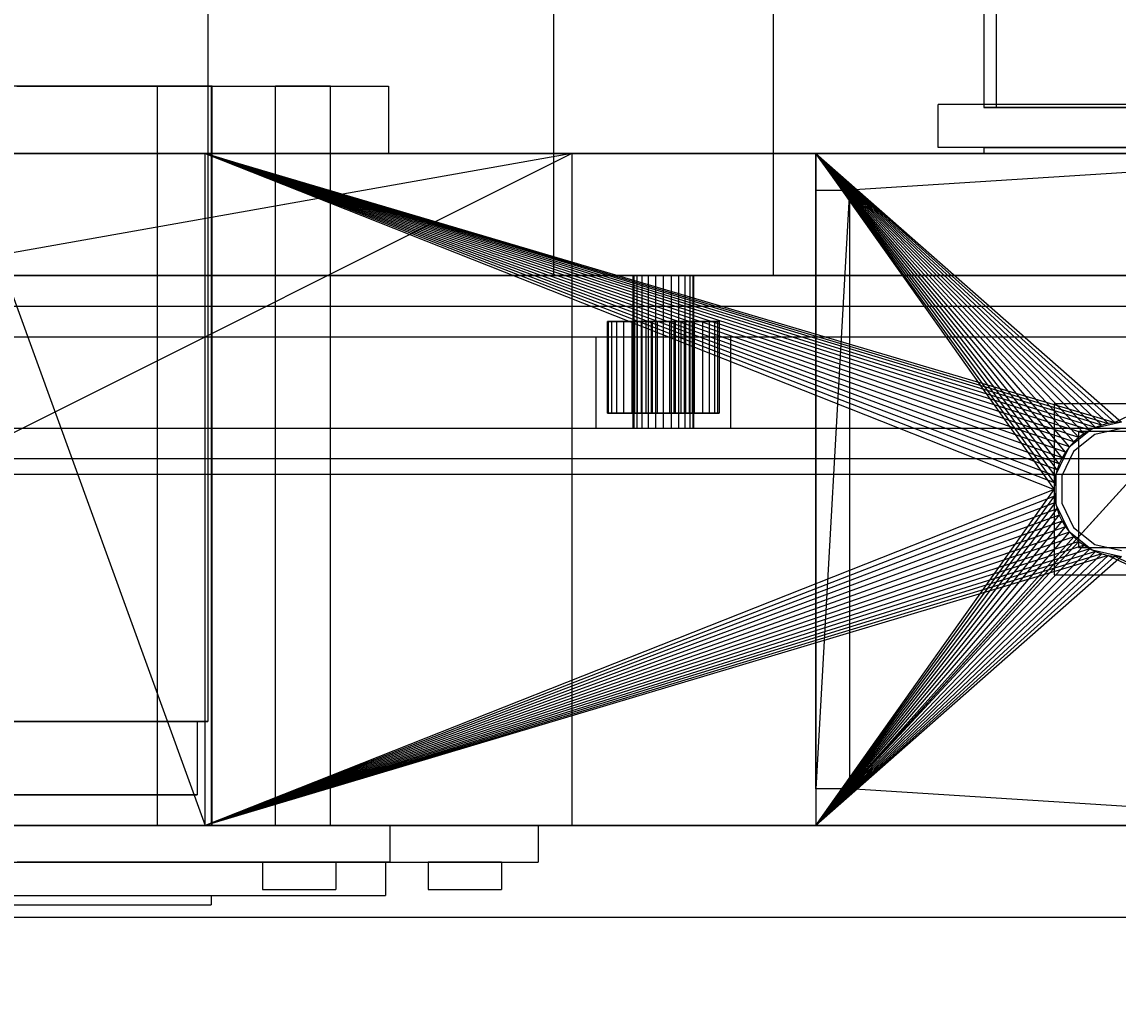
# Model space of a CAD drawing. Header units: millimetres. Extents: x -191664 to 191490, y -197311 to 10263.
# Drawn here: x 26168.2 to 26527.1, y -18488.5 to -18166.9 of the extents above; entities that cross this region are included whole.
import ezdxf

# ---------------------------------------------------------------- set-up
doc = ezdxf.new("R2010")
doc.units = ezdxf.units.MM
for name, color, linetype, lineweight in [('COTAS_INSTALACION_P', 30, 'Continuous', 0), ('COTAS_USUARIO', 1, 'Continuous', 0), ('superior_briquetadora', 7, 'Continuous', 0), ('superior_C05', 7, 'Continuous', 0)]:
    doc.layers.add(name, color=color, linetype=linetype, lineweight=lineweight)
doc.dimstyles.new('PLANTA_100', dxfattribs={"dimtxt": 250, "dimasz": 150, "dimexe": 150, "dimexo": 80, "dimgap": 100, "dimtad": 1, "dimtih": 1, "dimtoh": 1, "dimdec": 1, "dimdsep": 46, "dimcen": 0.09, "dimclrd": 1, "dimclre": 1, "dimclrt": 1, "dimadec": 0, "dimazin": 0, "dimtfac": 1, "dimtdec": 4, "dimtofl": 0, "dimtmove": 0, "dimatfit": 3, "dimfxl": 1, "dimtolj": 1, "dimtzin": 0, "dimarcsym": 0})

# ---------------------------------------------------------------- blocks, each defined once
blk = doc.blocks.new('*D5')
at = {"layer": 'COTAS_INSTALACION_P', "color": 1, "lineweight": -2, "transparency": 16777216}
for p, q in [((-1000, -18080), (-1000, -25850)), ((60117.12, -18080), (60117.12, -25850)), ((-850, -25700), (59967.12, -25700))]:
    blk.add_line(p, q, dxfattribs=at)
at = {"layer": 'COTAS_INSTALACION_P', "color": 1, "transparency": 16777216}
for points in [[(-850, -25675), (-850, -25725), (-1000, -25700)], [(59967.12, -25675), (59967.12, -25725), (60117.12, -25700)]]:
    blk.add_solid(points, dxfattribs=at)
at = {"layer": 'Defpoints', "color": 0, "transparency": 16777216}
for p in [(-1000, -18000), (60117.12, -18000), (60117.12, -25700)]:
    blk.add_point(p, dxfattribs=at)
blk = doc.blocks.new('*D103')
at = {"layer": 'COTAS_USUARIO', "color": 1, "lineweight": -2, "transparency": 16777216}
for p, q in [((26928.19, -17830), (26928.19, -17680)), ((25808.19, -17980), (27078.19, -17980)), ((25808.19, -18000), (27078.19, -18000)), ((26928.19, -18150), (26928.19, -18300))]:
    blk.add_line(p, q, dxfattribs=at)
at = {"layer": 'COTAS_USUARIO', "color": 1, "transparency": 16777216}
for points in [[(26903.19, -17830), (26953.19, -17830), (26928.19, -17980)], [(26903.19, -18150), (26953.19, -18150), (26928.19, -18000)]]:
    blk.add_solid(points, dxfattribs=at)
at = {"layer": 'Defpoints', "color": 0, "transparency": 16777216}
for p in [(25728.19, -17980), (25728.19, -18000), (26928.19, -18000)]:
    blk.add_point(p, dxfattribs=at)

msp = doc.modelspace()

# ---------------------------------------------------------------- linework, layer by layer
at = {"layer": 'superior_briquetadora', "color": 9, "true_color": 0xb9c3c2}
for p, q in [((26483.19, -17805), (26483.19, -18195)), ((26487.19, -17805), (26487.19, -18195)), ((26483.19, -17816), (26483.19, -18194)), ((26229.06, -18160), (26229.06, -18396)), ((26173.65, -18188), (26156.1, -18188)), ((26166.48, -18188), (26184.92, -18188)), ((26189.66, -18188), (26173.65, -18188)), ((26184.92, -18188), (26202.54, -18188)), ((26203.57, -18188), (26189.66, -18188)), ((26202.54, -18188), (26219.08, -18188)), ((26214.91, -18188), (26203.57, -18188)), ((26212.52, -18430), (26212.52, -18188)), ((26213.42, -18188), (26212.52, -18188)), ((26215.91, -18188), (26213.42, -18188)), ((26223.3, -18188), (26214.91, -18188)), ((26219.52, -18188), (26215.91, -18188)), ((26219.08, -18188), (26234.29, -18188)), ((26223.53, -18188), (26219.52, -18188)), ((26228.45, -18188), (26223.3, -18188)), ((26227.14, -18188), (26223.53, -18188)), ((26229.63, -18188), (26227.14, -18188)), ((26230.19, -18188), (26228.45, -18188)), ((26230.52, -18188), (26229.63, -18188)), ((26230.19, -18188), (26230.19, -18430)), ((26230.52, -18430), (26230.52, -18188)), ((26234.29, -18188), (26247.95, -18188)), ((26247.95, -18188), (26259.86, -18188)), ((26251.19, -18430), (26251.19, -18188)), ((26252.08, -18188), (26251.19, -18188)), ((26254.58, -18188), (26252.08, -18188)), ((26258.18, -18188), (26254.58, -18188)), ((26262.19, -18188), (26258.18, -18188)), ((26259.86, -18188), (26269.86, -18188)), ((26265.8, -18188), (26262.19, -18188)), ((26268.3, -18188), (26265.8, -18188)), ((26269.19, -18188), (26268.3, -18188)), ((26269.19, -18430), (26269.19, -18188)), ((26269.86, -18188), (26277.79, -18188)), ((26277.79, -18188), (26283.54, -18188)), ((26283.54, -18188), (26287.02, -18188)), ((26287.02, -18188), (26288.19, -18188)), ((26288.19, -18188), (26288.19, -18210)), ((26468.19, -18208), (26468.19, -18194)), ((26548.19, -18194), (26468.19, -18194)), ((26485.66, -18194), (26483.19, -18194)), ((26492.6, -18194), (26485.66, -18194)), ((26502.62, -18194), (26492.6, -18194)), ((26513.75, -18194), (26502.62, -18194)), ((26523.77, -18194), (26513.75, -18194)), ((26530.71, -18194), (26523.77, -18194)), ((26487.19, -18195), (26483.19, -18195)), ((26483.19, -18195), (26573.19, -18195)), ((26577.19, -18195), (26487.19, -18195)), ((26548.19, -18208), (26468.19, -18208)), ((26483.19, -18208), (26485.66, -18208)), ((26483.19, -18208), (26483.19, -18210)), ((26485.66, -18208), (26492.6, -18208)), ((26492.6, -18208), (26502.62, -18208)), ((26502.62, -18208), (26513.75, -18208)), ((26513.75, -18208), (26523.77, -18208)), ((26523.77, -18208), (26530.71, -18208)), ((24748.19, -18210), (26708.19, -18210)), ((26348.19, -18210), (25108.19, -18430)), ((26348.19, -18210), (25108.19, -18210)), ((26348.19, -18210), (25121.52, -18210)), ((26624.19, -18210), (25121.52, -18210)), ((26348.19, -18210), (25908.19, -18210)), ((26228.19, -18210), (25908.19, -18210)), ((26348.19, -18210), (25908.19, -18430)), ((25943.7, -18210), (26228.19, -18210)), ((25945.63, -18210), (26228.19, -18210)), ((25947.29, -18210), (26228.19, -18210)), ((25948.67, -18210), (26228.19, -18210)), ((25949.77, -18210), (26228.19, -18210)), ((26148.19, -18210), (26228.19, -18210)), ((26148.19, -18210), (26228.19, -18430)), ((26166.48, -18210), (26184.92, -18210)), ((26184.92, -18210), (26202.54, -18210)), ((26202.54, -18210), (26219.08, -18210)), ((26219.08, -18210), (26234.29, -18210)), ((26228.19, -18210), (26428.19, -18210)), ((26348.19, -18210), (26228.19, -18210)), ((26228.19, -18210), (26708.19, -18210)), ((26228.19, -18430), (26228.19, -18210)), ((26228.19, -18210), (26506.19, -18320)), ((26506.29, -18317.84), (26228.19, -18210)), ((26506.61, -18315.71), (26228.19, -18210)), ((26507.13, -18313.61), (26228.19, -18210)), ((26507.86, -18311.58), (26228.19, -18210)), ((26508.78, -18309.63), (26228.19, -18210)), ((26509.89, -18307.78), (26228.19, -18210)), ((26511.18, -18306.04), (26228.19, -18210)), ((26512.63, -18304.44), (26228.19, -18210)), ((26514.23, -18302.99), (26228.19, -18210)), ((26515.96, -18301.71), (26228.19, -18210)), ((26517.82, -18300.6), (26228.19, -18210)), ((26519.77, -18299.67), (26228.19, -18210)), ((26521.8, -18298.95), (26228.19, -18210)), ((26228.19, -18210), (26526.03, -18298.11)), ((26228.19, -18210), (26523.89, -18298.42)), ((26234.29, -18210), (26247.95, -18210)), ((26247.95, -18210), (26259.86, -18210)), ((26259.86, -18210), (26269.86, -18210)), ((26269.86, -18210), (26277.79, -18210)), ((26277.79, -18210), (26283.54, -18210)), ((26283.54, -18210), (26287.02, -18210)), ((26287.02, -18210), (26288.19, -18210)), ((26348.19, -18210), (26348.19, -18430)), ((26624.19, -18210), (26348.19, -18210)), ((26348.19, -18210), (26428.19, -18210)), ((26428.19, -18222), (26428.19, -18210)), ((26428.19, -18210), (26428.19, -18418)), ((26428.19, -18210), (26428.19, -18430)), ((26439.21, -18222), (26428.19, -18210)), ((26628.19, -18210), (26428.19, -18210)), ((26428.19, -18210), (26506.19, -18320)), ((26428.19, -18210), (26517.82, -18300.6)), ((26515.96, -18301.71), (26428.19, -18210)), ((26514.23, -18302.99), (26428.19, -18210)), ((26512.63, -18304.44), (26428.19, -18210)), ((26511.18, -18306.04), (26428.19, -18210)), ((26509.89, -18307.78), (26428.19, -18210)), ((26508.78, -18309.63), (26428.19, -18210)), ((26507.86, -18311.58), (26428.19, -18210)), ((26507.13, -18313.61), (26428.19, -18210)), ((26506.61, -18315.71), (26428.19, -18210)), ((26506.29, -18317.84), (26428.19, -18210)), ((26428.19, -18210), (26519.77, -18299.67)), ((26428.19, -18210), (26521.8, -18298.95)), ((26428.19, -18210), (26523.89, -18298.42)), ((26428.19, -18210), (26526.03, -18298.11)), ((26428.19, -18210), (26528.19, -18298)), ((26428.19, -18210), (26649.02, -18210)), ((26428.19, -18210), (26708.19, -18210)), ((26428.19, -18430), (26628.19, -18210)), ((26628.19, -18210), (26439.21, -18418)), ((26628.19, -18210), (26439.21, -18222)), ((26483.19, -18210), (26485.66, -18210)), ((26485.66, -18210), (26492.6, -18210)), ((26492.6, -18210), (26502.62, -18210)), ((26502.62, -18210), (26513.75, -18210)), ((26513.75, -18210), (26523.77, -18210)), ((26523.77, -18210), (26530.71, -18210)), ((26708.19, -18210), (26526.03, -18298.11)), ((26428.19, -18418), (26428.19, -18222)), ((26428.19, -18222), (26439.21, -18222)), ((26439.21, -18222), (26428.19, -18418)), ((26439.21, -18222), (26439.21, -18418)), ((26550.19, -18292), (26506.19, -18292)), ((26506.19, -18292), (26506.19, -18348)), ((26528.19, -18298), (26518.64, -18300.18)), ((26523.89, -18298.42), (26521.8, -18298.95)), ((26526.03, -18298.11), (26523.89, -18298.42)), ((26528.19, -18298), (26526.03, -18298.11)), ((26518.64, -18300.18), (26510.99, -18306.28)), ((26519.51, -18301.98), (26512.55, -18307.53)), ((26514.19, -18301), (26514.19, -18339)), ((26542.19, -18301), (26514.19, -18301)), ((26515.96, -18301.71), (26514.23, -18302.99)), ((26517.82, -18300.6), (26515.96, -18301.71)), ((26519.77, -18299.67), (26517.82, -18300.6)), ((26528.19, -18300), (26519.51, -18301.98)), ((26521.8, -18298.95), (26519.77, -18299.67)), ((26512.63, -18304.44), (26511.18, -18306.04)), ((26514.23, -18302.99), (26512.63, -18304.44)), ((26510.99, -18306.28), (26506.74, -18315.1)), ((26512.55, -18307.53), (26508.69, -18315.55)), ((26509.89, -18307.78), (26508.78, -18309.63)), ((26511.18, -18306.04), (26509.89, -18307.78)), ((26507.86, -18311.58), (26507.13, -18313.61)), ((26508.78, -18309.63), (26507.86, -18311.58)), ((26506.61, -18315.71), (26506.29, -18317.84)), ((26507.13, -18313.61), (26506.61, -18315.71)), ((26506.74, -18315.1), (26506.74, -18324.9)), ((26508.69, -18315.55), (26508.69, -18324.45)), ((26506.19, -18320), (26228.19, -18430)), ((26428.19, -18430), (26506.19, -18320)), ((26506.29, -18317.84), (26506.19, -18320)), ((26506.19, -18320), (26506.29, -18322.16)), ((26506.29, -18322.16), (26228.19, -18430)), ((26428.19, -18430), (26506.29, -18322.16)), ((26506.29, -18322.16), (26506.61, -18324.29)), ((26506.61, -18324.29), (26228.19, -18430)), ((26507.13, -18326.39), (26228.19, -18430)), ((26428.19, -18430), (26506.61, -18324.29)), ((26428.19, -18430), (26507.13, -18326.39)), ((26506.61, -18324.29), (26507.13, -18326.39)), ((26506.74, -18324.9), (26510.99, -18333.72)), ((26507.13, -18326.39), (26507.86, -18328.42)), ((26508.69, -18324.45), (26512.55, -18332.47)), ((26507.86, -18328.42), (26228.19, -18430)), ((26508.78, -18330.37), (26228.19, -18430)), ((26428.19, -18430), (26507.86, -18328.42)), ((26428.19, -18430), (26508.78, -18330.37)), ((26507.86, -18328.42), (26508.78, -18330.37)), ((26508.78, -18330.37), (26509.89, -18332.22)), ((26509.89, -18332.22), (26228.19, -18430)), ((26511.18, -18333.96), (26228.19, -18430)), ((26428.19, -18430), (26509.89, -18332.22)), ((26428.19, -18430), (26511.18, -18333.96)), ((26509.89, -18332.22), (26511.18, -18333.96)), ((26510.99, -18333.72), (26518.64, -18339.82)), ((26511.18, -18333.96), (26512.63, -18335.56)), ((26512.55, -18332.47), (26519.51, -18338.02)), ((26512.63, -18335.56), (26228.19, -18430)), ((26514.23, -18337.01), (26228.19, -18430)), ((26512.63, -18335.56), (26428.19, -18430)), ((26514.23, -18337.01), (26428.19, -18430)), ((26512.63, -18335.56), (26514.23, -18337.01)), ((26514.23, -18337.01), (26515.96, -18338.29)), ((26519.51, -18338.02), (26528.19, -18340)), ((26515.96, -18338.29), (26228.19, -18430)), ((26517.82, -18339.4), (26228.19, -18430)), ((26519.77, -18340.33), (26228.19, -18430)), ((26521.8, -18341.05), (26228.19, -18430)), ((26523.89, -18341.58), (26228.19, -18430)), ((26515.96, -18338.29), (26428.19, -18430)), ((26517.82, -18339.4), (26428.19, -18430)), ((26519.77, -18340.33), (26428.19, -18430)), ((26521.8, -18341.05), (26428.19, -18430)), ((26523.89, -18341.58), (26428.19, -18430)), ((26514.19, -18339), (26542.19, -18339)), ((26515.96, -18338.29), (26517.82, -18339.4)), ((26517.82, -18339.4), (26519.77, -18340.33)), ((26518.64, -18339.82), (26528.19, -18342)), ((26519.77, -18340.33), (26521.8, -18341.05)), ((26521.8, -18341.05), (26523.89, -18341.58)), ((26523.89, -18341.58), (26526.03, -18341.89)), ((26523.89, -18341.58), (26708.19, -18430)), ((26526.03, -18341.89), (26428.19, -18430)), ((26528.19, -18342), (26428.19, -18430)), ((26526.03, -18341.89), (26528.19, -18342)), ((26526.03, -18341.89), (26708.19, -18430)), ((26506.19, -18348), (26550.19, -18348)), ((26151.88, -18396), (26169.87, -18396)), ((26152.73, -18396), (26171.37, -18396)), ((26178.31, -18396), (26161.03, -18396)), ((26180.11, -18396), (26162.21, -18396)), ((26169.87, -18396), (26186.27, -18396)), ((26171.37, -18396), (26188.35, -18396)), ((26193.66, -18396), (26178.31, -18396)), ((26196.01, -18396), (26180.11, -18396)), ((26186.27, -18396), (26200.43, -18396)), ((26188.35, -18396), (26203.02, -18396)), ((26206.5, -18396), (26193.66, -18396)), ((26209.31, -18396), (26196.01, -18396)), ((26200.43, -18396), (26211.82, -18396)), ((26203.02, -18396), (26214.82, -18396)), ((26216.33, -18396), (26206.5, -18396)), ((26219.49, -18396), (26209.31, -18396)), ((26211.82, -18396), (26219.99, -18396)), ((26214.82, -18396), (26223.28, -18396)), ((26222.76, -18396), (26216.33, -18396)), ((26226.16, -18396), (26219.49, -18396)), ((26219.99, -18396), (26224.63, -18396)), ((26225.57, -18396), (26222.76, -18396)), ((26223.28, -18396), (26228.09, -18396)), ((26224.63, -18396), (26225.57, -18396)), ((26225.57, -18396), (26225.57, -18420)), ((26229.06, -18396), (26226.16, -18396)), ((26228.09, -18396), (26229.06, -18396)), ((26151.88, -18420), (26169.87, -18420)), ((26178.31, -18420), (26161.03, -18420)), ((26169.87, -18420), (26186.27, -18420)), ((26193.66, -18420), (26178.31, -18420)), ((26186.27, -18420), (26200.43, -18420)), ((26206.5, -18420), (26193.66, -18420)), ((26200.43, -18420), (26211.82, -18420)), ((26216.33, -18420), (26206.5, -18420)), ((26211.82, -18420), (26219.99, -18420)), ((26222.76, -18420), (26216.33, -18420)), ((26219.99, -18420), (26224.63, -18420)), ((26225.57, -18420), (26222.76, -18420)), ((26224.63, -18420), (26225.57, -18420)), ((26428.19, -18418), (26428.19, -18430)), ((26439.21, -18418), (26428.19, -18430)), ((26439.21, -18418), (26428.19, -18418)), ((26628.19, -18430), (26439.21, -18418)), ((26708.19, -18430), (24748.19, -18430)), ((24832.19, -18430), (26334.85, -18430)), ((25108.19, -18430), (26348.19, -18430)), ((25108.19, -18430), (26334.85, -18430)), ((25908.19, -18430), (26348.19, -18430)), ((26228.19, -18430), (25908.19, -18430)), ((26228.19, -18430), (25943.7, -18430)), ((26228.19, -18430), (25945.63, -18430)), ((26228.19, -18430), (25947.29, -18430)), ((26228.19, -18430), (25948.67, -18430)), ((25949.77, -18430), (26228.19, -18430)), ((26228.19, -18430), (26148.19, -18430)), ((26173.65, -18430), (26156.1, -18430)), ((26157.93, -18430), (26177.46, -18430)), ((26185.1, -18430), (26166.6, -18430)), ((26189.66, -18430), (26173.65, -18430)), ((26177.46, -18430), (26196.54, -18430)), ((26202.77, -18430), (26185.1, -18430)), ((26203.57, -18430), (26189.66, -18430)), ((26196.54, -18430), (26215.01, -18430)), ((26219.36, -18430), (26202.77, -18430)), ((26214.91, -18430), (26203.57, -18430)), ((26213.42, -18430), (26212.52, -18430)), ((26215.91, -18430), (26213.42, -18430)), ((26223.3, -18430), (26214.91, -18430)), ((26215.01, -18430), (26232.69, -18430)), ((26219.52, -18430), (26215.91, -18430)), ((26234.62, -18430), (26219.36, -18430)), ((26223.53, -18430), (26219.52, -18430)), ((26228.45, -18430), (26223.3, -18430)), ((26227.14, -18430), (26223.53, -18430)), ((26229.63, -18430), (26227.14, -18430)), ((26228.19, -18430), (26428.19, -18430)), ((26708.19, -18430), (26228.19, -18430)), ((26228.19, -18430), (26348.19, -18430)), ((26230.19, -18430), (26228.45, -18430)), ((26230.52, -18430), (26229.63, -18430)), ((26232.69, -18430), (26249.42, -18430)), ((26248.32, -18430), (26234.62, -18430)), ((26260.28, -18430), (26248.32, -18430)), ((26249.42, -18430), (26265.05, -18430)), ((26252.08, -18430), (26251.19, -18430)), ((26254.58, -18430), (26252.08, -18430)), ((26258.18, -18430), (26254.58, -18430)), ((26262.19, -18430), (26258.18, -18430)), ((26270.3, -18430), (26260.28, -18430)), ((26265.8, -18430), (26262.19, -18430)), ((26265.05, -18430), (26279.45, -18430)), ((26268.3, -18430), (26265.8, -18430)), ((26269.19, -18430), (26268.3, -18430)), ((26278.26, -18430), (26270.3, -18430)), ((26284.02, -18430), (26278.26, -18430)), ((26279.45, -18430), (26292.47, -18430)), ((26287.52, -18430), (26284.02, -18430)), ((26288.69, -18430), (26287.52, -18430)), ((26288.69, -18430), (26288.69, -18442)), ((26292.47, -18430), (26304.01, -18430)), ((26304.01, -18430), (26313.95, -18430)), ((26313.95, -18430), (26322.22, -18430)), ((26322.22, -18430), (26328.72, -18430)), ((26328.72, -18430), (26333.41, -18430)), ((26333.41, -18430), (26336.24, -18430)), ((26334.85, -18430), (26624.19, -18430)), ((26336.24, -18430), (26337.19, -18430)), ((26337.19, -18430), (26337.19, -18442)), ((26348.19, -18430), (26624.19, -18430)), ((26428.19, -18430), (26348.19, -18430)), ((26428.19, -18430), (26628.19, -18430)), ((26428.19, -18430), (26649.02, -18430)), ((26708.19, -18430), (26428.19, -18430)), ((26157.93, -18442), (26177.46, -18442)), ((26157.98, -18442), (26177.32, -18442)), ((26185.1, -18442), (26166.6, -18442)), ((26177.32, -18442), (26195.89, -18442)), ((26177.46, -18442), (26196.54, -18442)), ((26202.77, -18442), (26185.1, -18442)), ((26195.89, -18442), (26213.38, -18442)), ((26196.54, -18442), (26215.01, -18442)), ((26219.36, -18442), (26202.77, -18442)), ((26213.38, -18442), (26229.54, -18442)), ((26215.01, -18442), (26232.69, -18442)), ((26234.62, -18442), (26219.36, -18442)), ((26229.54, -18442), (26244.09, -18442)), ((26232.69, -18442), (26249.42, -18442)), ((26248.32, -18442), (26234.62, -18442)), ((26244.09, -18442), (26256.82, -18442)), ((26248.19, -18442), (26247, -18442)), ((26247, -18442), (26247, -18451)), ((26251.52, -18442), (26248.19, -18442)), ((26260.28, -18442), (26248.32, -18442)), ((26249.42, -18442), (26265.05, -18442)), ((26256.33, -18442), (26251.52, -18442)), ((26261.67, -18442), (26256.33, -18442)), ((26256.82, -18442), (26267.52, -18442)), ((26270.3, -18442), (26260.28, -18442)), ((26266.48, -18442), (26261.67, -18442)), ((26265.05, -18442), (26279.45, -18442)), ((26269.81, -18442), (26266.48, -18442)), ((26267.52, -18442), (26276.02, -18442)), ((26271, -18442), (26269.81, -18442)), ((26278.26, -18442), (26270.3, -18442)), ((26271, -18442), (26271, -18451)), ((26276.02, -18442), (26282.19, -18442)), ((26284.02, -18442), (26278.26, -18442)), ((26279.45, -18442), (26292.47, -18442)), ((26282.19, -18442), (26285.93, -18442)), ((26287.52, -18442), (26284.02, -18442)), ((26285.93, -18442), (26287.19, -18442)), ((26287.19, -18442), (26287.19, -18453)), ((26288.69, -18442), (26287.52, -18442)), ((26292.47, -18442), (26304.01, -18442)), ((26302.37, -18442), (26301.19, -18442)), ((26301.19, -18442), (26301.19, -18451)), ((26305.7, -18442), (26302.37, -18442)), ((26304.01, -18442), (26313.95, -18442)), ((26310.52, -18442), (26305.7, -18442)), ((26315.86, -18442), (26310.52, -18442)), ((26313.95, -18442), (26322.22, -18442)), ((26320.67, -18442), (26315.86, -18442)), ((26324, -18442), (26320.67, -18442)), ((26322.22, -18442), (26328.72, -18442)), ((26325.19, -18442), (26324, -18442)), ((26325.19, -18442), (26325.19, -18451)), ((26328.72, -18442), (26333.41, -18442)), ((26333.41, -18442), (26336.24, -18442)), ((26336.24, -18442), (26337.19, -18442)), ((26247, -18451), (26248.19, -18451)), ((26248.19, -18451), (26251.52, -18451)), ((26251.52, -18451), (26256.33, -18451)), ((26256.33, -18451), (26261.67, -18451)), ((26261.67, -18451), (26266.48, -18451)), ((26266.48, -18451), (26269.81, -18451)), ((26269.81, -18451), (26271, -18451)), ((26301.19, -18451), (26302.37, -18451)), ((26302.37, -18451), (26305.7, -18451)), ((26305.7, -18451), (26310.52, -18451)), ((26310.52, -18451), (26315.86, -18451)), ((26315.86, -18451), (26320.67, -18451)), ((26320.67, -18451), (26324, -18451)), ((26324, -18451), (26325.19, -18451)), ((26156.1, -18453), (26173.65, -18453)), ((26156.1, -18456), (26173.65, -18456)), ((26157.98, -18453), (26177.32, -18453)), ((26173.65, -18453), (26189.66, -18453)), ((26173.65, -18456), (26189.66, -18456)), ((26177.32, -18453), (26195.89, -18453)), ((26189.66, -18453), (26203.57, -18453)), ((26189.66, -18456), (26203.57, -18456)), ((26195.89, -18453), (26213.38, -18453)), ((26203.57, -18453), (26214.91, -18453)), ((26203.57, -18456), (26214.91, -18456)), ((26213.38, -18453), (26229.54, -18453)), ((26214.91, -18453), (26223.3, -18453)), ((26214.91, -18456), (26223.3, -18456)), ((26223.3, -18453), (26228.45, -18453)), ((26223.3, -18456), (26228.45, -18456)), ((26228.45, -18453), (26230.19, -18453)), ((26228.45, -18456), (26230.19, -18456)), ((26229.54, -18453), (26244.09, -18453)), ((26230.19, -18453), (26230.19, -18456)), ((26244.09, -18453), (26256.82, -18453)), ((26256.82, -18453), (26267.52, -18453)), ((26267.52, -18453), (26276.02, -18453)), ((26276.02, -18453), (26282.19, -18453)), ((26282.19, -18453), (26285.93, -18453)), ((26285.93, -18453), (26287.19, -18453))]:
    msp.add_line(p, q, dxfattribs=at)
at = {"layer": 'superior_briquetadora', "color": 251, "true_color": 0x53616b}
for p, q in [((24628.19, -18315), (26828.19, -18315)), ((26828.19, -18430), (24628.19, -18430)), ((24628.19, -18460), (26828.19, -18460))]:
    msp.add_line(p, q, dxfattribs=at)
at = {"layer": 'superior_C05', "color": 9, "true_color": 0xb9c3c2}
for p, q in [((26342.19, -17750), (26342.19, -18250)), ((26414.19, -17750), (26414.19, -18250)), ((26342.19, -18250), (26345.75, -18250)), ((26345.75, -18250), (26355.74, -18250)), ((26355.74, -18250), (26370.18, -18250)), ((26370.18, -18250), (26386.2, -18250)), ((26386.2, -18250), (26400.63, -18250)), ((26400.63, -18250), (26410.62, -18250)), ((26410.62, -18250), (26414.19, -18250))]:
    msp.add_line(p, q, dxfattribs=at)
at = {"layer": 'superior_C05', "color": 117, "true_color": 0x376c5b}
msp.add_line((25128.19, -18250), (27628.19, -18250), dxfattribs=at)
at = {"layer": 'superior_C05', "color": 253, "true_color": 0xabb4b8}
msp.add_line((27538.19, -18250), (25218.19, -18250), dxfattribs=at)
at = {"layer": 'superior_C05', "color": 253, "true_color": 0xaab3b8}
for p, q in [((26368.53, -18250), (26368.19, -18250)), ((26368.19, -18250), (26368.19, -18300)), ((26369.53, -18250), (26368.53, -18250)), ((26368.53, -18250), (26368.53, -18300)), ((26371.12, -18250), (26369.53, -18250)), ((26369.53, -18250), (26369.53, -18300)), ((26373.19, -18250), (26371.12, -18250)), ((26371.12, -18250), (26371.12, -18300)), ((26375.6, -18250), (26373.19, -18250)), ((26373.19, -18250), (26373.19, -18300)), ((26378.19, -18250), (26375.6, -18250)), ((26375.6, -18250), (26375.6, -18300)), ((26380.77, -18250), (26378.19, -18250)), ((26378.19, -18250), (26378.19, -18300)), ((26383.19, -18250), (26380.77, -18250)), ((26380.77, -18250), (26380.77, -18300)), ((26385.26, -18250), (26383.19, -18250)), ((26383.19, -18250), (26383.19, -18300)), ((26386.85, -18250), (26385.26, -18250)), ((26385.26, -18250), (26385.26, -18300)), ((26387.85, -18250), (26386.85, -18250)), ((26386.85, -18250), (26386.85, -18300)), ((26387.85, -18250), (26388.19, -18250)), ((26387.85, -18250), (26387.85, -18300)), ((26388.19, -18300), (26388.19, -18250)), ((26368.53, -18300), (26368.19, -18300)), ((26369.53, -18300), (26368.53, -18300)), ((26371.12, -18300), (26369.53, -18300)), ((26373.19, -18300), (26371.12, -18300)), ((26375.6, -18300), (26373.19, -18300)), ((26378.19, -18300), (26375.6, -18300)), ((26380.77, -18300), (26378.19, -18300)), ((26383.19, -18300), (26380.77, -18300)), ((26385.26, -18300), (26383.19, -18300)), ((26386.85, -18300), (26385.26, -18300)), ((26387.85, -18300), (26386.85, -18300)), ((26388.19, -18300), (26387.85, -18300))]:
    msp.add_line(p, q, dxfattribs=at)
at = {"layer": 'superior_C05', "color": 251, "true_color": 0x596770}
for p, q in [((25203.19, -18260), (27183.19, -18260)), ((25038.19, -18270), (27328.19, -18270)), ((27328.19, -18300), (25038.19, -18300)), ((27183.19, -18310), (25203.19, -18310))]:
    msp.add_line(p, q, dxfattribs=at)
at = {"layer": 'superior_C05', "color": 125, "true_color": 0x608c85}
for p, q in [((26360.29, -18265), (26359.94, -18265)), ((26359.94, -18265), (26367.94, -18265)), ((26359.94, -18295), (26359.94, -18265)), ((26361.33, -18265), (26360.29, -18265)), ((26360.29, -18265), (26368.13, -18265)), ((26360.29, -18295), (26360.29, -18265)), ((26363.01, -18265), (26361.33, -18265)), ((26361.33, -18265), (26368.72, -18265)), ((26361.33, -18295), (26361.33, -18265)), ((26365.28, -18265), (26363.01, -18265)), ((26363.01, -18265), (26369.66, -18265)), ((26363.01, -18295), (26363.01, -18265)), ((26368.05, -18265), (26365.28, -18265)), ((26365.28, -18265), (26370.94, -18265)), ((26365.28, -18295), (26365.28, -18265)), ((26367.94, -18265), (26368.13, -18265)), ((26367.94, -18265), (26367.94, -18295)), ((26371.2, -18265), (26368.05, -18265)), ((26368.05, -18265), (26372.49, -18265)), ((26368.05, -18295), (26368.05, -18265)), ((26368.13, -18265), (26368.72, -18265)), ((26368.13, -18265), (26368.13, -18295)), ((26368.72, -18265), (26369.66, -18265)), ((26368.72, -18265), (26368.72, -18295)), ((26369.66, -18265), (26370.94, -18265)), ((26369.66, -18265), (26369.66, -18295)), ((26370.94, -18265), (26372.49, -18265)), ((26370.94, -18265), (26370.94, -18295)), ((26374.63, -18265), (26371.2, -18265)), ((26371.2, -18265), (26374.26, -18265)), ((26371.2, -18295), (26371.2, -18265)), ((26372.49, -18265), (26374.26, -18265)), ((26372.49, -18265), (26372.49, -18295)), ((26374.26, -18265), (26376.19, -18265)), ((26374.26, -18265), (26374.26, -18295)), ((26378.19, -18265), (26374.63, -18265)), ((26374.63, -18265), (26376.19, -18265)), ((26374.63, -18295), (26374.63, -18265)), ((26376.19, -18265), (26378.19, -18265)), ((26376.19, -18265), (26376.19, -18295)), ((26381.75, -18265), (26378.19, -18265)), ((26378.19, -18265), (26380.19, -18265)), ((26378.19, -18265), (26378.19, -18295)), ((26381.75, -18265), (26380.19, -18265)), ((26380.19, -18265), (26382.11, -18265)), ((26380.19, -18265), (26380.19, -18295)), ((26385.17, -18265), (26381.75, -18265)), ((26381.75, -18295), (26381.75, -18265)), ((26385.17, -18265), (26382.11, -18265)), ((26382.11, -18265), (26383.88, -18265)), ((26382.11, -18265), (26382.11, -18295)), ((26388.33, -18265), (26383.88, -18265)), ((26383.88, -18265), (26385.43, -18265)), ((26383.88, -18265), (26383.88, -18295)), ((26388.33, -18265), (26385.17, -18265)), ((26385.17, -18295), (26385.17, -18265)), ((26391.09, -18265), (26385.43, -18265)), ((26385.43, -18265), (26386.71, -18265)), ((26385.43, -18265), (26385.43, -18295)), ((26393.36, -18265), (26386.71, -18265)), ((26386.71, -18265), (26387.66, -18265)), ((26386.71, -18265), (26386.71, -18295)), ((26395.05, -18265), (26387.66, -18265)), ((26387.66, -18265), (26388.24, -18265)), ((26387.66, -18265), (26387.66, -18295)), ((26396.09, -18265), (26388.24, -18265)), ((26388.24, -18265), (26388.44, -18265)), ((26388.24, -18265), (26388.24, -18295)), ((26391.09, -18265), (26388.33, -18265)), ((26388.33, -18295), (26388.33, -18265)), ((26388.44, -18265), (26396.44, -18265)), ((26388.44, -18295), (26388.44, -18265)), ((26393.36, -18265), (26391.09, -18265)), ((26391.09, -18295), (26391.09, -18265)), ((26395.05, -18265), (26393.36, -18265)), ((26393.36, -18295), (26393.36, -18265)), ((26396.09, -18265), (26395.05, -18265)), ((26395.05, -18295), (26395.05, -18265)), ((26396.44, -18265), (26396.09, -18265)), ((26396.09, -18295), (26396.09, -18265)), ((26396.44, -18265), (26396.44, -18295)), ((26367.94, -18295), (26359.94, -18295)), ((26359.94, -18295), (26360.29, -18295)), ((26368.13, -18295), (26360.29, -18295)), ((26360.29, -18295), (26361.33, -18295)), ((26368.72, -18295), (26361.33, -18295)), ((26361.33, -18295), (26363.01, -18295)), ((26369.66, -18295), (26363.01, -18295)), ((26363.01, -18295), (26365.28, -18295)), ((26370.94, -18295), (26365.28, -18295)), ((26365.28, -18295), (26368.05, -18295)), ((26368.13, -18295), (26367.94, -18295)), ((26372.49, -18295), (26368.05, -18295)), ((26368.05, -18295), (26371.2, -18295)), ((26368.72, -18295), (26368.13, -18295)), ((26369.66, -18295), (26368.72, -18295)), ((26370.94, -18295), (26369.66, -18295)), ((26372.49, -18295), (26370.94, -18295)), ((26374.26, -18295), (26371.2, -18295)), ((26371.2, -18295), (26374.63, -18295)), ((26374.26, -18295), (26372.49, -18295)), ((26376.19, -18295), (26374.26, -18295)), ((26376.19, -18295), (26374.63, -18295)), ((26374.63, -18295), (26378.19, -18295)), ((26378.19, -18295), (26376.19, -18295)), ((26380.19, -18295), (26378.19, -18295)), ((26378.19, -18295), (26381.75, -18295)), ((26382.11, -18295), (26380.19, -18295)), ((26380.19, -18295), (26381.75, -18295)), ((26381.75, -18295), (26385.17, -18295)), ((26383.88, -18295), (26382.11, -18295)), ((26382.11, -18295), (26385.17, -18295)), ((26385.43, -18295), (26383.88, -18295)), ((26383.88, -18295), (26388.33, -18295)), ((26385.17, -18295), (26388.33, -18295)), ((26386.71, -18295), (26385.43, -18295)), ((26385.43, -18295), (26391.09, -18295)), ((26387.66, -18295), (26386.71, -18295)), ((26386.71, -18295), (26393.36, -18295)), ((26388.24, -18295), (26387.66, -18295)), ((26387.66, -18295), (26395.05, -18295)), ((26388.44, -18295), (26388.24, -18295)), ((26388.24, -18295), (26396.09, -18295)), ((26388.33, -18295), (26391.09, -18295)), ((26396.44, -18295), (26388.44, -18295)), ((26391.09, -18295), (26393.36, -18295)), ((26393.36, -18295), (26395.05, -18295)), ((26395.05, -18295), (26396.09, -18295)), ((26396.09, -18295), (26396.44, -18295))]:
    msp.add_line(p, q, dxfattribs=at)
at = {"layer": 'superior_C05', "color": 251, "true_color": 0x5c6a72}
for p, q in [((26356.19, -18300), (26356.19, -18270)), ((26356.19, -18270), (26400.19, -18270)), ((26400.19, -18270), (26400.19, -18300)), ((26400.19, -18300), (26356.19, -18300))]:
    msp.add_line(p, q, dxfattribs=at)

# ---------------------------------------------------------------- dimensions: what is measured, and where the dimension line sits
at = {"layer": 'COTAS_INSTALACION_P'}
dim = msp.add_aligned_dim(p1=(-1000, -18000), p2=(60117.12, -18000), distance=-7700, text='<> P', dimstyle='PLANTA_100', dxfattribs=at)
dim.commit()
dim.dimension.update_dxf_attribs({"geometry": '*D5', "text_midpoint": (29558.56, -25700)})
at = {"layer": 'COTAS_USUARIO'}
dim = msp.add_aligned_dim(p1=(25728.19, -17980), p2=(25728.19, -18000), distance=1200, dimstyle='PLANTA_100', dxfattribs=at)
dim.commit()
dim.dimension.update_dxf_attribs({"geometry": '*D103', "text_midpoint": (26928.19, -17990)})

doc.saveas('drawing.dxf')
